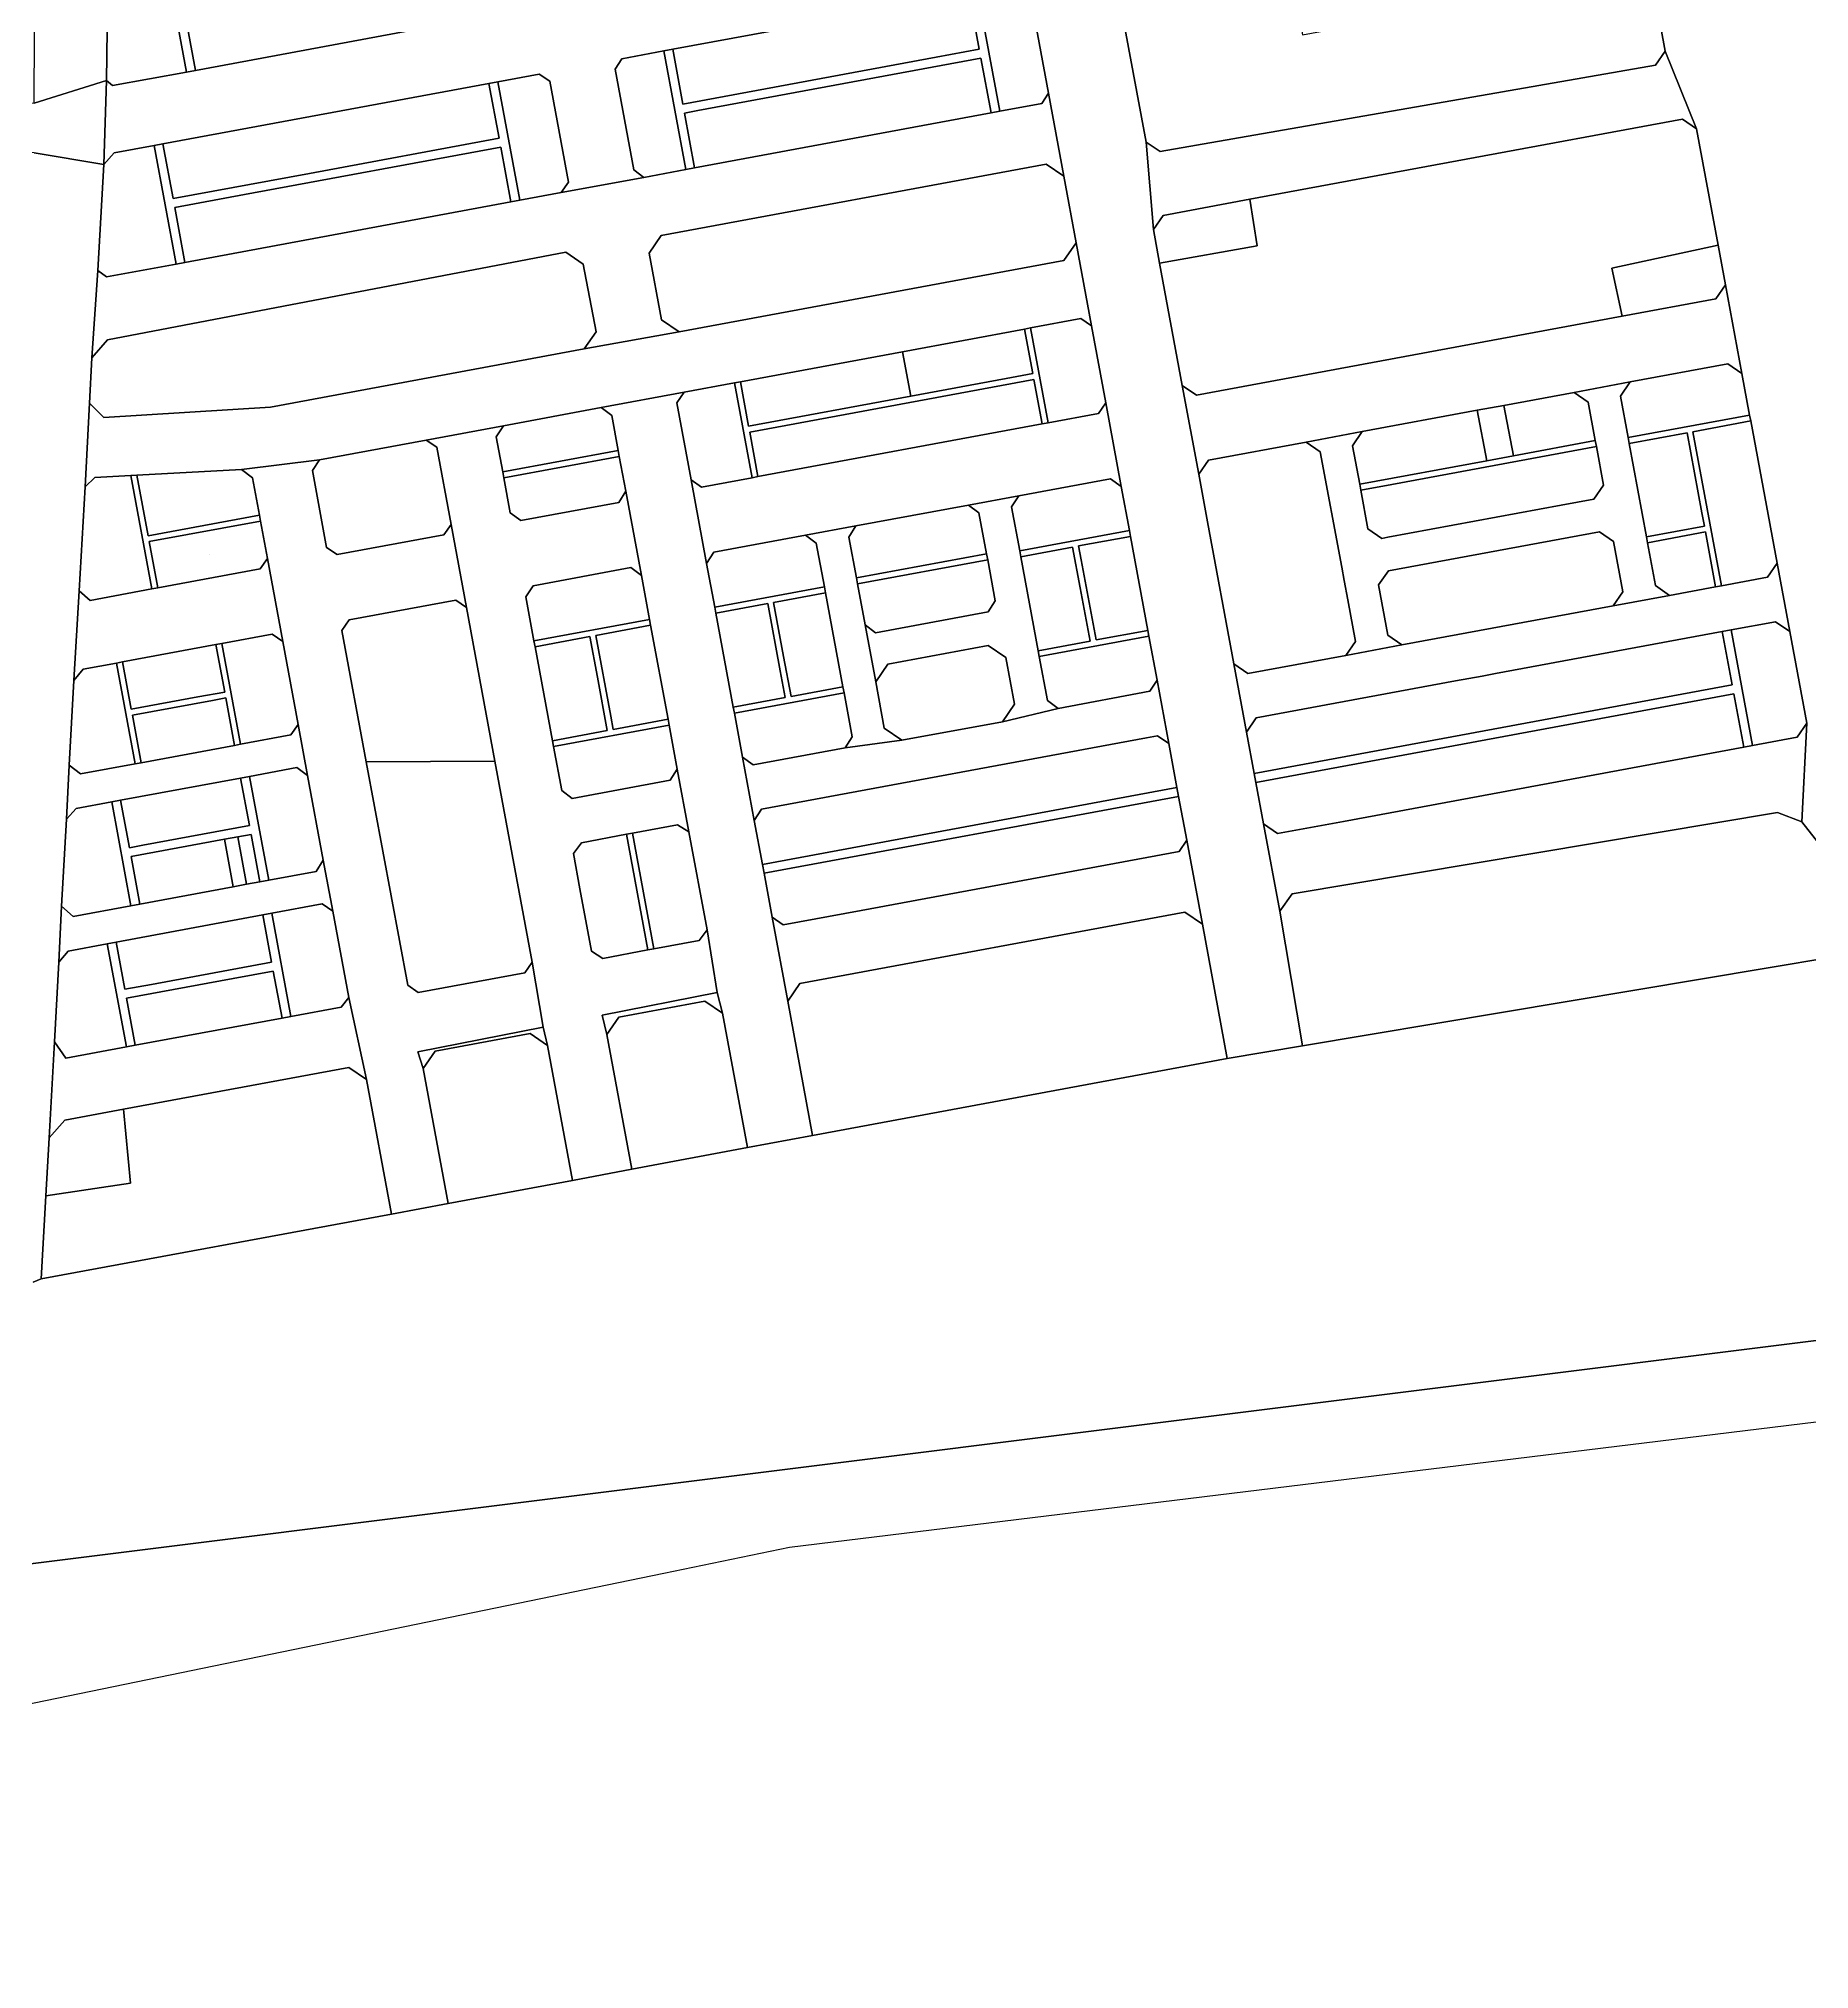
# Model space of a CAD drawing. Extents: x 536464 to 539642, y 1194643 to 1197409.
# Drawn here: x 537380 to 537968, y 1194726 to 1195367 of the extents above; entities that cross this region are included whole.
import ezdxf

# ---------------------------------------------------------------- set-up
doc = ezdxf.new("R2010")
doc.units = 0
for name, color, linetype in [('Level 30', 7, 'Continuous'), ('Level 32', 7, 'Continuous'), ('Level 33', 7, 'Continuous'), ('Level 35', 7, 'Continuous'), ('Level 54', 7, 'Continuous'), ('Level 59', 7, 'Continuous'), ('Level 60', 7, 'Continuous')]:
    doc.layers.add(name, color=color, linetype=linetype)

msp = doc.modelspace()

# ---------------------------------------------------------------- linework, layer by layer
at = {"layer": 'Level 30'}
for points in [[(537406.53, 1195638.26), (537404.56, 1195581.69), (537405.74, 1195557.88), (537404.42, 1195484.54), (537404.42, 1195462.3), (537403.71, 1195422.76), (537403.57, 1195403.13), (537402.86, 1195352.83), (537378.88, 1195345.27), (537379.44, 1195462.31), (537378.94, 1195475.37), (537381.67, 1195636.79), (537411.4, 1195644.03)], [(537528.67, 1195374.03), (537525.72, 1195373.48), (537522.21, 1195392.46), (537521.66, 1195395.4), (537518.15, 1195414.38), (537429.17, 1195397.89), (537424.74, 1195397.07), (537428.27, 1195378.09), (537428.81, 1195375.14), (537432.33, 1195356.17), (537429.38, 1195355.62), (537419.63, 1195408.22), (537518.93, 1195426.62)], [(537429.38, 1195355.62), (537404.9, 1195351.09), (537402.86, 1195352.83), (537403.57, 1195403.13), (537405.87, 1195405.67), (537419.63, 1195408.22)], [(537799.66, 1195367.95), (537819.33, 1195371.57), (537819.3, 1195371.72), (537839.02, 1195374.98), (537838.97, 1195375.27), (537858.7, 1195378.55), (537858.65, 1195378.85), (537878.39, 1195382.12), (537880.13, 1195372.08), (537915.64, 1195377.96), (537915.67, 1195377.97), (537917, 1195378.19), (537919.91, 1195362.53), (537916.7, 1195357.86), (537752.45, 1195329.23), (537747.7, 1195332.35), (537740.33, 1195372.01), (537738.26, 1195383.07), (537741.42, 1195387.69), (537794.56, 1195397.33)], [(537525.72, 1195373.48), (537432.33, 1195356.17), (537428.81, 1195375.14), (537522.21, 1195392.46)], [(537709.2, 1195382.05), (537715.4, 1195348.62), (537713.19, 1195345.17), (537699.23, 1195342.59), (537691.95, 1195381.91), (537705.91, 1195384.49)], [(537699.23, 1195342.59), (537696.29, 1195342.04), (537692.91, 1195360.23), (537599.03, 1195342.83), (537594.6, 1195342.01), (537597.97, 1195323.81), (537595.02, 1195323.26), (537587.73, 1195362.59), (537590.68, 1195363.14), (537594.05, 1195344.96), (537678.11, 1195360.53), (537692.37, 1195363.17), (537689, 1195381.36), (537691.95, 1195381.91)], [(537692.37, 1195363.17), (537678.11, 1195360.53), (537594.05, 1195344.96), (537590.68, 1195363.14), (537689, 1195381.36)], [(537205.98, 1195365.24), (537283.12, 1195357.42), (537300.06, 1195355.72), (537306.4, 1195354.86), (537368.7, 1195346.6), (537378.88, 1195345.27), (537402.86, 1195352.83), (537401.95, 1195324.99), (537378.82, 1195328.83), (537350.98, 1195331.59), (537342.98, 1195332.37), (537335.01, 1195333.18), (537331.05, 1195333.55), (537303.21, 1195336.32), (537293.22, 1195337.31), (537253.45, 1195341.25), (537245.46, 1195342.04), (537221.59, 1195344.41), (537220.6, 1195344.5), (537204.68, 1195346.08), (537189.19, 1195348.81), (537190.88, 1195369.89)], [(537595.02, 1195323.26), (537581.06, 1195320.68), (537577.76, 1195323.13), (537571.57, 1195356.54), (537573.77, 1195360.01), (537587.73, 1195362.59)], [(537696.29, 1195342.04), (537597.97, 1195323.81), (537594.6, 1195342.01), (537599.03, 1195342.83), (537692.91, 1195360.23)], [(537930.35, 1195336.81), (537925.7, 1195340.02), (537782.13, 1195313.41), (537753.36, 1195308.08), (537750.15, 1195303.42), (537747.7, 1195332.35), (537752.45, 1195329.23), (537916.7, 1195357.86), (537919.91, 1195362.53)], [(537539.96, 1195313.07), (537537.01, 1195312.53), (537533.65, 1195330.71), (537448.61, 1195314.96), (537425.51, 1195310.67), (537428.87, 1195292.48), (537425.93, 1195291.94), (537418.63, 1195331.26), (537421.59, 1195331.81), (537424.96, 1195313.62), (537470.18, 1195322), (537533.09, 1195333.66), (537529.73, 1195351.85), (537532.67, 1195352.4)], [(537533.09, 1195333.66), (537470.18, 1195322), (537424.96, 1195313.62), (537421.59, 1195331.81), (537529.73, 1195351.85)], [(537549.94, 1195352.54), (537556.14, 1195319.11), (537553.72, 1195315.62), (537539.96, 1195313.07), (537532.67, 1195352.4), (537546.43, 1195354.94)], [(537720.4, 1195321.08), (537714.58, 1195325.09), (537586.87, 1195301.43), (537582.86, 1195295.6), (537586.96, 1195273.47), (537592.8, 1195269.47), (537561.27, 1195263.85), (537565.29, 1195269.5), (537561.03, 1195291.88), (537555.19, 1195295.86), (537403.18, 1195266.76), (537398.01, 1195260.8), (537399.96, 1195289.77), (537402.82, 1195287.65), (537425.93, 1195291.94), (537428.87, 1195292.48), (537537.01, 1195312.53), (537539.96, 1195313.07), (537553.72, 1195315.62), (537581.06, 1195320.68), (537595.02, 1195323.26), (537597.97, 1195323.81), (537696.29, 1195342.04), (537699.23, 1195342.59), (537713.19, 1195345.17), (537715.4, 1195348.62)], [(537930.35, 1195336.81), (537937.52, 1195298.15), (537902.23, 1195290.59), (537905.65, 1195274.66), (537764.4, 1195248.48), (537759.74, 1195251.68), (537752.22, 1195292.25), (537784.57, 1195297.99), (537782.13, 1195313.41), (537925.7, 1195340.02)], [(537425.93, 1195291.94), (537402.82, 1195287.65), (537399.96, 1195289.77), (537401.95, 1195324.99), (537405.36, 1195328.8), (537418.63, 1195331.26)], [(537537.01, 1195312.53), (537428.87, 1195292.48), (537425.51, 1195310.67), (537448.61, 1195314.96), (537533.65, 1195330.71)], [(537720.4, 1195321.08), (537724.49, 1195298.97), (537720.49, 1195293.14), (537592.8, 1195269.47), (537586.96, 1195273.47), (537582.86, 1195295.6), (537586.87, 1195301.43), (537714.58, 1195325.09)], [(537784.57, 1195297.99), (537752.22, 1195292.25), (537750.15, 1195303.42), (537753.36, 1195308.08), (537782.13, 1195313.41)], [(537729.6, 1195271.44), (537726.1, 1195273.83), (537709.4, 1195270.74), (537707.43, 1195270.38), (537666.92, 1195262.87), (537613.15, 1195252.91), (537611.18, 1195252.54), (537594.46, 1195249.44), (537566.94, 1195244.34), (537534.51, 1195238.33), (537508.94, 1195233.58), (537473.55, 1195227.03), (537447.67, 1195223.86), (537412.96, 1195221.94), (537410.96, 1195221.83), (537398.98, 1195221.17), (537395.78, 1195218.07), (537397.2, 1195245.77), (537401.92, 1195241.05), (537457.24, 1195244.43), (537561.27, 1195263.85), (537592.8, 1195269.47), (537720.49, 1195293.14), (537724.49, 1195298.97)], [(537561.03, 1195291.88), (537565.29, 1195269.5), (537561.27, 1195263.85), (537457.24, 1195244.43), (537401.92, 1195241.05), (537397.2, 1195245.77), (537398.01, 1195260.8), (537403.18, 1195266.76), (537555.19, 1195295.86)], [(537939.95, 1195285.09), (537936.74, 1195280.42), (537905.65, 1195274.66), (537902.23, 1195290.59), (537937.52, 1195298.15)], [(537945.4, 1195255.64), (537940.74, 1195258.83), (537908.3, 1195252.83), (537889.72, 1195249.38), (537866.41, 1195245.06), (537857.56, 1195243.43), (537819.41, 1195236.36), (537800.84, 1195232.92), (537768.4, 1195226.91), (537765.2, 1195222.25), (537759.74, 1195251.68), (537764.4, 1195248.48), (537905.65, 1195274.66), (537936.74, 1195280.42), (537939.95, 1195285.09)], [(537729.6, 1195271.44), (537734.33, 1195245.89), (537731.94, 1195242.38), (537715.23, 1195239.28), (537709.4, 1195270.74), (537726.1, 1195273.83)], [(537715.23, 1195239.28), (537713.26, 1195238.92), (537710.52, 1195253.67), (537647.9, 1195242.06), (537616.24, 1195236.19), (537618.98, 1195221.44), (537617.01, 1195221.08), (537611.18, 1195252.54), (537613.15, 1195252.91), (537615.88, 1195238.16), (537669.65, 1195248.12), (537701.35, 1195253.99), (537710.16, 1195255.64), (537707.43, 1195270.38), (537709.4, 1195270.74)], [(537710.16, 1195255.64), (537701.35, 1195253.99), (537669.65, 1195248.12), (537666.92, 1195262.87), (537707.43, 1195270.38)], [(537669.65, 1195248.12), (537615.88, 1195238.16), (537613.15, 1195252.91), (537666.92, 1195262.87)], [(537945.4, 1195255.64), (537947.95, 1195241.87), (537907.65, 1195234.4), (537905.1, 1195248.17), (537908.3, 1195252.83), (537940.74, 1195258.83)], [(537592.07, 1195245.94), (537596.79, 1195220.38), (537601.93, 1195192.66), (537604.63, 1195178.11), (537605, 1195176.14), (537610.78, 1195144.98), (537611.14, 1195143.02), (537613.84, 1195128.47), (537617.74, 1195107.43), (537620.44, 1195092.88), (537620.98, 1195089.93), (537623.68, 1195075.38), (537628.83, 1195047.51), (537637.08, 1195002.96), (537615.46, 1194998.95), (537607.2, 1195043.52), (537605.48, 1195050.33), (537602.09, 1195071.16), (537596.07, 1195103.61), (537592.22, 1195124.46), (537589.52, 1195139.01), (537589.15, 1195140.98), (537583.37, 1195172.14), (537583.02, 1195174.1), (537580.31, 1195188.65), (537575.14, 1195216.57), (537572.98, 1195228.17), (537572.63, 1195230.14), (537570.47, 1195241.74), (537566.94, 1195244.34), (537594.46, 1195249.44)], [(537617.01, 1195221.08), (537600.29, 1195217.98), (537596.79, 1195220.38), (537592.07, 1195245.94), (537594.46, 1195249.44), (537611.18, 1195252.54)], [(537713.26, 1195238.92), (537618.98, 1195221.44), (537616.24, 1195236.19), (537647.9, 1195242.06), (537710.52, 1195253.67)], [(537905.1, 1195248.17), (537907.65, 1195234.4), (537908, 1195232.43), (537913.74, 1195201.47), (537914.11, 1195199.53), (537916.74, 1195185.29), (537921.4, 1195182.07), (537902.73, 1195178.62), (537905.93, 1195183.28), (537902.84, 1195199.96), (537898.18, 1195203.15), (537828.09, 1195190.18), (537824.88, 1195185.51), (537827.97, 1195168.84), (537832.62, 1195165.62), (537813.95, 1195162.18), (537817.16, 1195166.82), (537814.61, 1195180.59), (537813.41, 1195186.99), (537812.61, 1195191.4), (537805.49, 1195229.71), (537800.84, 1195232.92), (537819.41, 1195236.36), (537816.23, 1195231.69), (537818.6, 1195218.92), (537818.95, 1195216.94), (537821.32, 1195204.16), (537825.98, 1195200.98), (537827.95, 1195201.32), (537885.46, 1195211.98), (537896.27, 1195213.99), (537899.49, 1195218.66), (537897.12, 1195231.43), (537896.75, 1195233.4), (537894.38, 1195246.18), (537889.72, 1195249.38), (537908.3, 1195252.83)], [(537894.38, 1195246.18), (537896.75, 1195233.4), (537869.56, 1195228.37), (537866.41, 1195245.06), (537889.72, 1195249.38)], [(537570.47, 1195241.74), (537572.63, 1195230.14), (537534.28, 1195223.04), (537532.14, 1195234.64), (537534.51, 1195238.33), (537566.94, 1195244.34)], [(537739.48, 1195218.16), (537735.95, 1195220.75), (537705.46, 1195215.09), (537688.82, 1195212.01), (537651.45, 1195205.09), (537634.79, 1195202.01), (537604.3, 1195196.35), (537601.93, 1195192.66), (537596.79, 1195220.38), (537600.29, 1195217.98), (537617.01, 1195221.08), (537618.98, 1195221.44), (537713.26, 1195238.92), (537715.23, 1195239.28), (537731.94, 1195242.38), (537734.33, 1195245.89)], [(537860.72, 1195226.73), (537818.6, 1195218.92), (537816.23, 1195231.69), (537819.41, 1195236.36), (537857.56, 1195243.43)], [(537869.56, 1195228.37), (537860.72, 1195226.73), (537857.56, 1195243.43), (537866.41, 1195245.06)], [(537948.31, 1195239.91), (537929.14, 1195236.35), (537938.62, 1195185.23), (537936.65, 1195184.91), (537933.27, 1195203.1), (537914.11, 1195199.53), (537913.74, 1195201.47), (537932.92, 1195205.03), (537932.1, 1195209.44), (537927.18, 1195235.98), (537908, 1195232.43), (537907.65, 1195234.4), (537947.95, 1195241.87)], [(537532.14, 1195234.64), (537534.28, 1195223.04), (537534.65, 1195221.07), (537536.8, 1195209.47), (537540.34, 1195206.87), (537572.77, 1195212.88), (537575.14, 1195216.57), (537580.31, 1195188.65), (537576.79, 1195191.26), (537544.35, 1195185.25), (537541.97, 1195181.55), (537544.67, 1195167), (537545.03, 1195165.03), (537550.81, 1195133.86), (537551.18, 1195131.91), (537553.88, 1195117.36), (537557.39, 1195114.75), (537589.85, 1195120.76), (537592.22, 1195124.46), (537596.07, 1195103.61), (537592.33, 1195105.97), (537577.34, 1195103.19), (537575.37, 1195102.83), (537560.38, 1195100.05), (537557.73, 1195096.5), (537559.91, 1195084.71), (537563.74, 1195064.07), (537567.48, 1195061.71), (537582.47, 1195064.49), (537584.44, 1195064.85), (537599.43, 1195067.63), (537602.09, 1195071.16), (537605.48, 1195050.33), (537567.28, 1195042.88), (537568.86, 1195036.42), (537577.12, 1194991.85), (537557.47, 1194988.06), (537549.2, 1195032.77), (537547.7, 1195038.88), (537544.08, 1195060.42), (537531.73, 1195127.04), (537522.27, 1195178.1), (537517.17, 1195205.62), (537512.44, 1195231.19), (537508.94, 1195233.58), (537534.51, 1195238.33)], [(537932.1, 1195209.44), (537932.92, 1195205.03), (537913.74, 1195201.47), (537908, 1195232.43), (537927.18, 1195235.98)], [(537957.05, 1195192.72), (537953.86, 1195188.06), (537938.62, 1195185.23), (537929.14, 1195236.35), (537948.31, 1195239.91)], [(537512.44, 1195231.19), (537517.17, 1195205.62), (537514.78, 1195202.13), (537479.37, 1195195.57), (537475.87, 1195197.97), (537471.15, 1195223.53), (537473.55, 1195227.03), (537508.94, 1195233.58)], [(537572.98, 1195228.17), (537534.65, 1195221.07), (537534.28, 1195223.04), (537572.63, 1195230.14)], [(537805.49, 1195229.71), (537812.61, 1195191.4), (537813.41, 1195186.99), (537814.61, 1195180.59), (537817.16, 1195166.82), (537813.95, 1195162.18), (537781.51, 1195156.16), (537776.85, 1195159.35), (537768.1, 1195206.5), (537765.2, 1195222.25), (537768.4, 1195226.91), (537800.84, 1195232.92)], [(537897.12, 1195231.43), (537829.28, 1195218.87), (537818.95, 1195216.94), (537818.6, 1195218.92), (537860.72, 1195226.73), (537869.56, 1195228.37), (537896.75, 1195233.4)], [(537899.49, 1195218.66), (537896.27, 1195213.99), (537885.46, 1195211.98), (537827.95, 1195201.32), (537825.98, 1195200.98), (537821.32, 1195204.16), (537818.95, 1195216.94), (537829.28, 1195218.87), (537897.12, 1195231.43)], [(537451.26, 1195221.08), (537453.56, 1195208.69), (537416.69, 1195201.85), (537412.96, 1195221.94), (537447.67, 1195223.86)], [(537471.15, 1195223.53), (537475.87, 1195197.97), (537479.37, 1195195.57), (537514.78, 1195202.13), (537517.17, 1195205.62), (537522.27, 1195178.1), (537518.78, 1195180.5), (537483.38, 1195173.95), (537480.98, 1195170.45), (537489.05, 1195126.9), (537502.79, 1195052.77), (537506.29, 1195050.37), (537541.68, 1195056.93), (537544.08, 1195060.42), (537547.7, 1195038.88), (537506.17, 1195030.66), (537507.9, 1195025.13), (537516.19, 1194980.4), (537497.35, 1194976.91), (537489.1, 1195021.49), (537483.21, 1195048.73), (537477.91, 1195077.34), (537474.77, 1195094.24), (537469.55, 1195122.37), (537466.43, 1195139.27), (537461.32, 1195166.8), (537456.22, 1195194.33), (537453.92, 1195206.72), (537453.56, 1195208.69), (537451.26, 1195221.08), (537447.67, 1195223.86), (537473.55, 1195227.03)], [(537575.14, 1195216.57), (537572.77, 1195212.88), (537540.34, 1195206.87), (537536.8, 1195209.47), (537534.65, 1195221.07), (537572.98, 1195228.17)], [(537417.94, 1195184.19), (537397.39, 1195180.38), (537393.82, 1195183.58), (537395.78, 1195218.07), (537398.98, 1195221.17), (537410.96, 1195221.83)], [(537416.69, 1195201.85), (537453.56, 1195208.69), (537453.92, 1195206.72), (537417.06, 1195199.89), (537419.9, 1195184.55), (537417.94, 1195184.19), (537410.96, 1195221.83), (537412.96, 1195221.94)], [(537739.48, 1195218.16), (537742.18, 1195203.61), (537705.8, 1195196.86), (537703.1, 1195211.41), (537705.46, 1195215.09), (537735.95, 1195220.75)], [(537692.29, 1195209.41), (537694.81, 1195195.84), (537651.64, 1195187.84), (537649.13, 1195201.41), (537651.45, 1195205.09), (537688.82, 1195212.01)], [(537703.1, 1195211.41), (537705.8, 1195196.86), (537706.16, 1195194.89), (537711.94, 1195163.73), (537712.31, 1195161.77), (537715.01, 1195147.22), (537718.53, 1195144.61), (537700.04, 1195140.17), (537704.04, 1195146.01), (537701.19, 1195161.43), (537695.35, 1195165.43), (537662.03, 1195159.25), (537658.03, 1195153.42), (537654.53, 1195172.31), (537658.01, 1195169.7), (537695.37, 1195176.62), (537697.69, 1195180.3), (537695.18, 1195193.88), (537694.81, 1195195.84), (537692.29, 1195209.41), (537688.82, 1195212.01), (537705.46, 1195215.09)], [(537456.22, 1195194.33), (537453.81, 1195190.83), (537419.9, 1195184.55), (537417.06, 1195199.89), (537453.92, 1195206.72)], [(537649.13, 1195201.41), (537651.64, 1195187.84), (537652.01, 1195185.88), (537654.53, 1195172.31), (537658.03, 1195153.42), (537660.89, 1195138), (537666.72, 1195134), (537647.85, 1195131.52), (537650.21, 1195135.21), (537647.52, 1195149.76), (537647.15, 1195151.73), (537641.38, 1195182.89), (537641.01, 1195184.85), (537638.32, 1195199.4), (537634.79, 1195202.01), (537651.45, 1195205.09)], [(537742.54, 1195201.64), (537725.34, 1195198.45), (537726.19, 1195193.83), (537731.12, 1195167.28), (537748.32, 1195170.47), (537748.68, 1195168.5), (537712.31, 1195161.77), (537711.94, 1195163.73), (537729.15, 1195166.92), (537725.87, 1195184.62), (537723.37, 1195198.09), (537706.16, 1195194.89), (537705.8, 1195196.86), (537742.18, 1195203.61)], [(537902.84, 1195199.96), (537905.93, 1195183.28), (537902.73, 1195178.62), (537832.62, 1195165.62), (537827.97, 1195168.84), (537824.88, 1195185.51), (537828.09, 1195190.18), (537898.18, 1195203.15)], [(537936.65, 1195184.91), (537921.4, 1195182.07), (537916.74, 1195185.29), (537914.11, 1195199.53), (537933.27, 1195203.1)], [(537638.32, 1195199.4), (537641.01, 1195184.85), (537604.63, 1195178.11), (537601.93, 1195192.66), (537604.3, 1195196.35), (537634.79, 1195202.01)], [(537725.87, 1195184.62), (537729.15, 1195166.92), (537711.94, 1195163.73), (537706.16, 1195194.89), (537723.37, 1195198.09)], [(537748.32, 1195170.47), (537731.12, 1195167.28), (537726.19, 1195193.83), (537725.34, 1195198.45), (537742.54, 1195201.64)], [(537461.32, 1195166.8), (537457.82, 1195169.21), (537441.11, 1195166.11), (537439.14, 1195165.75), (537408.18, 1195160.01), (537406.21, 1195159.64), (537395.09, 1195157.57), (537392.04, 1195153.88), (537393.82, 1195183.58), (537397.39, 1195180.38), (537417.94, 1195184.19), (537419.9, 1195184.55), (537453.81, 1195190.83), (537456.22, 1195194.33)], [(537580.31, 1195188.65), (537583.02, 1195174.1), (537544.67, 1195167), (537541.97, 1195181.55), (537544.35, 1195185.25), (537576.79, 1195191.26)], [(537695.18, 1195193.88), (537652.01, 1195185.88), (537651.64, 1195187.84), (537694.81, 1195195.84)], [(537697.69, 1195180.3), (537695.37, 1195176.62), (537658.01, 1195169.7), (537654.53, 1195172.31), (537652.01, 1195185.88), (537695.18, 1195193.88)], [(537961.25, 1195170.14), (537956.58, 1195173.35), (537941.83, 1195170.62), (537938.89, 1195170.07), (537863.69, 1195156.14), (537859.26, 1195155.3), (537850.41, 1195153.68), (537784.23, 1195141.41), (537781.04, 1195136.74), (537776.85, 1195159.35), (537781.51, 1195156.16), (537813.95, 1195162.18), (537832.62, 1195165.62), (537902.73, 1195178.62), (537921.4, 1195182.07), (537936.65, 1195184.91), (537938.62, 1195185.23), (537953.86, 1195188.06), (537957.05, 1195192.72)], [(537641.38, 1195182.89), (537624.17, 1195179.7), (537627.48, 1195161.81), (537629.94, 1195148.53), (537647.15, 1195151.73), (537647.52, 1195149.76), (537611.14, 1195143.02), (537610.78, 1195144.98), (537627.98, 1195148.17), (537626.35, 1195157.02), (537622.2, 1195179.33), (537605, 1195176.14), (537604.63, 1195178.11), (537641.01, 1195184.85)], [(537522.27, 1195178.1), (537531.73, 1195127.04), (537489.05, 1195126.9), (537480.98, 1195170.45), (537483.38, 1195173.95), (537518.78, 1195180.5)], [(537626.35, 1195157.02), (537627.98, 1195148.17), (537610.78, 1195144.98), (537605, 1195176.14), (537622.2, 1195179.33)], [(537647.15, 1195151.73), (537629.94, 1195148.53), (537627.48, 1195161.81), (537624.17, 1195179.7), (537641.38, 1195182.89)], [(537583.37, 1195172.14), (537565.19, 1195168.77), (537570.14, 1195142.03), (537570.97, 1195137.6), (537589.15, 1195140.98), (537589.52, 1195139.01), (537551.18, 1195131.91), (537550.81, 1195133.86), (537569, 1195137.23), (537565.72, 1195154.93), (537563.22, 1195168.4), (537545.03, 1195165.03), (537544.67, 1195167), (537583.02, 1195174.1)], [(537589.15, 1195140.98), (537570.97, 1195137.6), (537570.14, 1195142.03), (537565.19, 1195168.77), (537583.37, 1195172.14)], [(537961.25, 1195170.14), (537966.88, 1195139.67), (537963.69, 1195135.01), (537948.94, 1195132.27), (537941.83, 1195170.62), (537956.58, 1195173.35)], [(537447.31, 1195132.68), (537445.34, 1195132.32), (537442.42, 1195148.05), (537438, 1195147.24), (537411.45, 1195142.31), (537414.38, 1195126.58), (537412.41, 1195126.22), (537406.21, 1195159.64), (537408.18, 1195160.01), (537411.09, 1195144.28), (537433.21, 1195148.37), (537442.06, 1195150.02), (537439.14, 1195165.75), (537441.11, 1195166.11)], [(537442.06, 1195150.02), (537433.21, 1195148.37), (537411.09, 1195144.28), (537408.18, 1195160.01), (537439.14, 1195165.75)], [(537461.32, 1195166.8), (537466.43, 1195139.27), (537464.02, 1195135.78), (537447.31, 1195132.68), (537441.11, 1195166.11), (537457.82, 1195169.21)], [(537565.72, 1195154.93), (537569, 1195137.23), (537550.81, 1195133.86), (537545.03, 1195165.03), (537563.22, 1195168.4)], [(537701.19, 1195161.43), (537704.04, 1195146.01), (537700.04, 1195140.17), (537666.72, 1195134), (537660.89, 1195138), (537658.03, 1195153.42), (537662.03, 1195159.25), (537695.35, 1195165.43)], [(537751.38, 1195153.95), (537749.01, 1195150.27), (537718.53, 1195144.61), (537715.01, 1195147.22), (537712.31, 1195161.77), (537748.68, 1195168.5)], [(537942.17, 1195152.37), (537783.58, 1195122.99), (537781.04, 1195136.74), (537784.23, 1195141.41), (537850.41, 1195153.68), (537859.26, 1195155.3), (537863.69, 1195156.14), (537938.89, 1195170.07)], [(537948.94, 1195132.27), (537945.99, 1195131.73), (537942.72, 1195149.42), (537784.13, 1195120.03), (537783.58, 1195122.99), (537942.17, 1195152.37), (537938.89, 1195170.07), (537941.83, 1195170.62)], [(537412.41, 1195126.22), (537394.21, 1195122.84), (537390.45, 1195125.76), (537392.04, 1195153.88), (537395.09, 1195157.57), (537406.21, 1195159.64)], [(537755.28, 1195132.92), (537751.55, 1195135.49), (537747.81, 1195134.79), (537620.2, 1195111.13), (537617.74, 1195107.43), (537613.84, 1195128.47), (537617.37, 1195125.86), (537647.85, 1195131.52), (537666.72, 1195134), (537700.04, 1195140.17), (537718.53, 1195144.61), (537749.01, 1195150.27), (537751.38, 1195153.95)], [(537445.34, 1195132.32), (537414.38, 1195126.58), (537411.45, 1195142.31), (537438, 1195147.24), (537442.42, 1195148.05)], [(537650.21, 1195135.21), (537647.85, 1195131.52), (537617.37, 1195125.86), (537613.84, 1195128.47), (537611.14, 1195143.02), (537647.52, 1195149.76)], [(537945.99, 1195131.73), (537813.27, 1195107.12), (537791.35, 1195103.07), (537786.69, 1195106.27), (537784.13, 1195120.03), (537942.72, 1195149.42)], [(537469.55, 1195122.37), (537466.02, 1195124.96), (537450.29, 1195122.05), (537447.35, 1195121.5), (537407.53, 1195114.12), (537404.58, 1195113.58), (537392.78, 1195111.39), (537389.55, 1195107.88), (537390.45, 1195125.76), (537394.21, 1195122.84), (537412.41, 1195126.22), (537414.38, 1195126.58), (537445.34, 1195132.32), (537447.31, 1195132.68), (537464.02, 1195135.78), (537466.43, 1195139.27)], [(537965.3, 1195107), (537957.18, 1195110.05), (537796.24, 1195083.14), (537792.13, 1195077.39), (537786.69, 1195106.27), (537791.35, 1195103.07), (537813.27, 1195107.12), (537945.99, 1195131.73), (537948.94, 1195132.27), (537963.69, 1195135.01), (537966.88, 1195139.67)], [(537592.22, 1195124.46), (537589.85, 1195120.76), (537557.39, 1195114.75), (537553.88, 1195117.36), (537551.18, 1195131.91), (537589.52, 1195139.01)], [(537755.28, 1195132.92), (537757.97, 1195118.37), (537620.44, 1195092.88), (537617.74, 1195107.43), (537620.2, 1195111.13), (537747.81, 1195134.79), (537751.55, 1195135.49)], [(537544.08, 1195060.42), (537541.68, 1195056.93), (537506.29, 1195050.37), (537502.79, 1195052.77), (537489.05, 1195126.9), (537531.73, 1195127.04)], [(537456.67, 1195087.65), (537453.72, 1195087.09), (537450.81, 1195102.82), (537446.38, 1195102), (537441.95, 1195101.18), (537410.99, 1195095.45), (537413.91, 1195079.72), (537410.96, 1195079.17), (537404.58, 1195113.58), (537407.53, 1195114.12), (537410.45, 1195098.39), (537414.86, 1195099.21), (537450.26, 1195105.77), (537447.35, 1195121.5), (537450.29, 1195122.05)], [(537450.26, 1195105.77), (537414.86, 1195099.21), (537410.45, 1195098.39), (537407.53, 1195114.12), (537447.35, 1195121.5)], [(537469.55, 1195122.37), (537474.77, 1195094.24), (537472.39, 1195090.55), (537456.67, 1195087.65), (537450.29, 1195122.05), (537466.02, 1195124.96)], [(537410.96, 1195079.17), (537391.79, 1195075.62), (537387.92, 1195079.02), (537389.55, 1195107.88), (537392.78, 1195111.39), (537404.58, 1195113.58)], [(537758.51, 1195115.41), (537620.98, 1195089.93), (537620.44, 1195092.88), (537757.97, 1195118.37)], [(537761.22, 1195100.86), (537758.65, 1195097.14), (537653.16, 1195077.58), (537627.31, 1195072.8), (537623.68, 1195075.38), (537620.98, 1195089.93), (537758.51, 1195115.41)], [(537965.3, 1195107), (537979.45, 1195088.99), (537981.15, 1195086.82), (537997.62, 1195065.83), (537799.6, 1195032.72), (537792.13, 1195077.39), (537796.24, 1195083.14), (537957.18, 1195110.05)], [(537444.87, 1195085.46), (537413.91, 1195079.72), (537410.99, 1195095.45), (537441.95, 1195101.18)], [(537449.3, 1195086.28), (537444.87, 1195085.46), (537441.95, 1195101.18), (537446.38, 1195102)], [(537453.72, 1195087.09), (537449.3, 1195086.28), (537446.38, 1195102), (537450.81, 1195102.82)], [(537582.47, 1195064.49), (537567.48, 1195061.71), (537563.74, 1195064.07), (537559.91, 1195084.71), (537557.73, 1195096.5), (537560.38, 1195100.05), (537575.37, 1195102.83)], [(537584.44, 1195064.85), (537582.47, 1195064.49), (537575.37, 1195102.83), (537577.34, 1195103.19)], [(537596.07, 1195103.61), (537602.09, 1195071.16), (537599.43, 1195067.63), (537584.44, 1195064.85), (537577.34, 1195103.19), (537592.33, 1195105.97)], [(537766.4, 1195073), (537760.58, 1195077.01), (537632.84, 1195053.34), (537628.83, 1195047.51), (537623.68, 1195075.38), (537627.31, 1195072.8), (537653.16, 1195077.58), (537758.65, 1195097.14), (537761.22, 1195100.86)], [(537477.91, 1195077.34), (537474.41, 1195079.74), (537457.69, 1195076.65), (537454.74, 1195076.1), (537406.08, 1195067.08), (537403.13, 1195066.53), (537390.15, 1195064.13), (537387.06, 1195060.45), (537387.92, 1195079.02), (537391.79, 1195075.62), (537410.96, 1195079.17), (537413.91, 1195079.72), (537444.87, 1195085.46), (537449.3, 1195086.28), (537453.72, 1195087.09), (537456.67, 1195087.65), (537472.39, 1195090.55), (537474.77, 1195094.24)], [(537464.03, 1195042.44), (537461.08, 1195041.89), (537458.18, 1195057.51), (537444.91, 1195055.06), (537409.52, 1195048.5), (537412.42, 1195032.87), (537409.47, 1195032.32), (537403.13, 1195066.53), (537406.08, 1195067.08), (537408.98, 1195051.45), (537417.82, 1195053.08), (537457.63, 1195060.47), (537454.74, 1195076.1), (537457.69, 1195076.65)], [(537457.63, 1195060.47), (537417.82, 1195053.08), (537408.98, 1195051.45), (537406.08, 1195067.08), (537454.74, 1195076.1)], [(537477.91, 1195077.34), (537483.21, 1195048.73), (537480.75, 1195045.53), (537464.03, 1195042.44), (537457.69, 1195076.65), (537474.41, 1195079.74)], [(537766.4, 1195073), (537774.65, 1195028.46), (537637.08, 1195002.96), (537628.83, 1195047.51), (537632.84, 1195053.34), (537760.58, 1195077.01)], [(537409.47, 1195032.32), (537389.32, 1195028.59), (537385.57, 1195033.99), (537387.06, 1195060.45), (537390.15, 1195064.13), (537403.13, 1195066.53)], [(537461.08, 1195041.89), (537412.42, 1195032.87), (537409.52, 1195048.5), (537444.91, 1195055.06), (537458.18, 1195057.51)], [(537607.2, 1195043.52), (537601.38, 1195047.53), (537572.87, 1195042.24), (537568.86, 1195036.42), (537567.28, 1195042.88), (537605.48, 1195050.33)], [(537489.1, 1195021.49), (537483.26, 1195025.49), (537408.52, 1195011.65), (537389.04, 1195008.05), (537383.84, 1195002.15), (537385.57, 1195033.99), (537389.32, 1195028.59), (537409.47, 1195032.32), (537412.42, 1195032.87), (537461.08, 1195041.89), (537464.03, 1195042.44), (537480.75, 1195045.53), (537483.21, 1195048.73)], [(537607.2, 1195043.52), (537615.46, 1194998.95), (537577.12, 1194991.85), (537568.86, 1195036.42), (537572.87, 1195042.24), (537601.38, 1195047.53)], [(537549.2, 1195032.77), (537543.37, 1195036.77), (537511.91, 1195030.95), (537507.9, 1195025.13), (537506.17, 1195030.66), (537547.7, 1195038.88)], [(537549.2, 1195032.77), (537557.47, 1194988.06), (537516.19, 1194980.4), (537507.9, 1195025.13), (537511.91, 1195030.95), (537543.37, 1195036.77)], [(537489.1, 1195021.49), (537497.35, 1194976.91), (537381.13, 1194955.38), (537382.73, 1194982.96), (537410.78, 1194987.16), (537408.52, 1195011.65), (537483.26, 1195025.49)], [(537410.78, 1194987.16), (537382.73, 1194982.96), (537383.84, 1195002.15), (537389.04, 1195008.05), (537408.52, 1195011.65)]]:
    msp.add_lwpolyline(points, close=True, dxfattribs=at)
for points in [[(537689, 1195381.36), (537590.68, 1195363.14), (537587.73, 1195362.59), (537573.77, 1195360.01), (537571.57, 1195356.54), (537577.76, 1195323.13), (537581.06, 1195320.68), (537553.72, 1195315.62), (537556.14, 1195319.11), (537549.94, 1195352.54), (537546.43, 1195354.94), (537532.67, 1195352.4), (537529.73, 1195351.85), (537421.59, 1195331.81), (537418.63, 1195331.26), (537405.36, 1195328.8), (537401.95, 1195324.99), (537402.86, 1195352.83), (537404.9, 1195351.09), (537429.38, 1195355.62), (537432.33, 1195356.17), (537525.72, 1195373.48)], [(537740.33, 1195372.01), (537747.7, 1195332.35), (537750.15, 1195303.42), (537752.22, 1195292.25), (537759.74, 1195251.68), (537765.2, 1195222.25), (537768.1, 1195206.5), (537776.85, 1195159.35), (537781.04, 1195136.74), (537783.58, 1195122.99), (537784.13, 1195120.03), (537786.69, 1195106.27), (537792.13, 1195077.39), (537799.6, 1195032.72), (537774.65, 1195028.46), (537766.4, 1195073), (537761.22, 1195100.86), (537758.51, 1195115.41), (537757.97, 1195118.37), (537755.28, 1195132.92), (537751.38, 1195153.95), (537748.68, 1195168.5), (537748.32, 1195170.47), (537742.54, 1195201.64), (537742.18, 1195203.61), (537739.48, 1195218.16), (537734.33, 1195245.89), (537729.6, 1195271.44), (537724.49, 1195298.97), (537720.4, 1195321.08), (537715.4, 1195348.62), (537709.2, 1195382.05)], [(537978.04, 1195374.59), (537993.75, 1195287.89), (537999.08, 1195258.45), (538007.15, 1195214.21), (538012.14, 1195186.67), (538020.18, 1195142.41), (538036.07, 1195118.83), (538028.62, 1195097.36), (537979.45, 1195088.99), (537965.3, 1195107), (537966.88, 1195139.67), (537961.25, 1195170.14), (537957.05, 1195192.72), (537948.31, 1195239.91), (537947.95, 1195241.87), (537945.4, 1195255.64), (537939.95, 1195285.09), (537937.52, 1195298.15), (537930.35, 1195336.81), (537919.91, 1195362.53), (537917, 1195378.19)], [(537378.82, 1195328.83), (537401.95, 1195324.99), (537399.96, 1195289.77), (537398.01, 1195260.8), (537397.2, 1195245.77), (537395.78, 1195218.07), (537393.82, 1195183.58), (537392.04, 1195153.88), (537390.45, 1195125.76), (537389.55, 1195107.88), (537387.92, 1195079.02), (537387.06, 1195060.45), (537385.57, 1195033.99), (537383.84, 1195002.15), (537382.73, 1194982.96), (537381.13, 1194955.38), (537378.57, 1194954.31)], [(537378.57, 1194954.31), (537381.13, 1194955.38), (537497.35, 1194976.91), (537516.19, 1194980.4), (537557.47, 1194988.06), (537577.12, 1194991.85), (537615.46, 1194998.95), (537637.08, 1195002.96), (537774.65, 1195028.46), (537799.6, 1195032.72), (537997.62, 1195065.83), (537999.81, 1195052.64), (538000.49, 1195044.91), (538000.95, 1195039.77), (538001.09, 1195036.81), (538001.43, 1195033.86), (538001.96, 1195030.95), (538002.7, 1195028.07), (538003.3, 1195026.93), (538004.45, 1195026.08), (538005.85, 1195025.81), (538007.09, 1195026.15), (538021.28, 1194941.38), (537350.13, 1194857.46)], [(538859.09, 1194996.14), (538471.78, 1194959.31), (538121.27, 1194926.37), (537629.4, 1194866.29), (537587.76, 1194857.73), (537214.98, 1194781.03), (536994.22, 1194744.21), (536935.53, 1194726.44), (536928.78, 1194739.17), (536906.86, 1194780.48), (536952.46, 1194779.78), (537105.44, 1194809.82), (537125.84, 1194822.45), (537350.13, 1194857.46), (538021.28, 1194941.38), (538037.24, 1194943.38), (538387.35, 1194987.15), (538438.82, 1194993.59), (538460.36, 1194994.71), (538520.35, 1195002.25), (538522.11, 1195002.44), (538655.35, 1195016.86)]]:
    msp.add_lwpolyline(points, dxfattribs=at)

# ---------------------------------------------------------------- texts
at = {"layer": 'Level 32'}
for s, p in [('ODT(6593.96)', (537831.07, 1195358.24)), ('TSC(503.74)', (537767.15, 1195302.72)), ('DCK(4495.21)', (537653.6, 1195297.26)), ('DKV(9979.23)', (537841.35, 1195293.55)), ('ODT(468.47)', (537951.66, 1194919.12))]:
    msp.add_text(s, height=0.00763, dxfattribs=at).set_placement(p)
at = {"layer": 'Level 33'}
for s, p in [('ODT', (537641.5, 1195363.15)), ('ODT', (537703.91, 1195363.8)), ('DGT', (537527.63, 1195362.65)), ('TMD', (537831.11, 1195358.26)), ('DGT', (537643.42, 1195352.58)), ('ODT', (537582.99, 1195341.37)), ('ODT', (537645.38, 1195342.01)), ('ODT', (537477.31, 1195332.73)), ('ODT', (537544.65, 1195334.29)), ('DGT', (537830.41, 1195332.66)), ('DGT', (537479.28, 1195322.16)), ('ODT', (537481.2, 1195311.59)), ('ODT', (537411.57, 1195303.56)), ('DGT', (537561.26, 1195304.84)), ('TMD', (537767.19, 1195302.74)), ('DKV', (537653.64, 1195297.28)), ('TMD', (537841.39, 1195293.57)), ('TMD', (537922.01, 1195286.13)), ('SKC', (537488.5, 1195266.64)), ('DGT', (537587.8, 1195258.44)), ('SKC', (537688.52, 1195259.24)), ('ODT', (537722.11, 1195256.84)), ('ODT', (537641.37, 1195250.51)), ('DGT', (537852.58, 1195253.66)), ('DGT', (537663.14, 1195245.9)), ('ODT', (537926.19, 1195246.99)), ('ODT', (537664.71, 1195237.55)), ('SKC', (537863.53, 1195235.89)), ('ODT', (537881.62, 1195239.24)), ('ODT', (537552.11, 1195233.97)), ('ODT', (537604.23, 1195234.98)), ('ODT', (537838.07, 1195231.18)), ('DGT', (537553.61, 1195225.6)), ('DGT', (537857.81, 1195225.17)), ('ODT', (537555.11, 1195217.23)), ('DGT', (537667.59, 1195219.27)), ('ODT', (537920.43, 1195218.72)), ('ODT', (537429.59, 1195214.04)), ('DGT', (537494.13, 1195214.58)), ('ODT', (537858.41, 1195215.62)), ('DGT', (537933.26, 1195210.34)), ('ODT', (537943.43, 1195212.56)), ('ODT', (537722.37, 1195209.08)), ('DGT', (537886.93, 1195206.66)), ('DGT', (537428.69, 1195203.06)), ('ODT', (537671.69, 1195200.2)), ('ODT', (537404.49, 1195195.66)), ('ODT', (537436.88, 1195195.63)), ('ODT', (537621.21, 1195190.34)), ('DGT', (537673.38, 1195190.86)), ('ODT', (537791.14, 1195194.54)), ('ODT', (537925.73, 1195192.2)), ('ODT', (537736.8, 1195184.46)), ('DKV', (537865.37, 1195184.39)), ('ODT', (537562.22, 1195179.41)), ('DGT', (537623.24, 1195180.88)), ('ODT', (537675.06, 1195181.5)), ('ODT', (537717.63, 1195180.9)), ('DGT', (537426.59, 1195174.61)), ('DGT', (537702.7, 1195171.71)), ('DGT', (537564.26, 1195169.95)), ('ODT', (537635.63, 1195165.71)), ('DGT', (537647.66, 1195168.97)), ('DGT', (537730.02, 1195165.72)), ('DGT', (537868.89, 1195164.73)), ('ODT', (537616.46, 1195162.15)), ('ODT', (537425.09, 1195155.01)), ('DCH', (537505.63, 1195152.49)), ('ODT', (537577.14, 1195154.86)), ('ODT', (537732.04, 1195156.27)), ('ODT', (537954.69, 1195153.18)), ('DGT', (537426.72, 1195146.16)), ('ODT', (537454.01, 1195151.22)), ('ODT', (537556.99, 1195151.13)), ('ODT', (537681.02, 1195149.71)), ('ODT', (537861.2, 1195146.53)), ('DGT', (537912.36, 1195145.32)), ('ODT', (537400.22, 1195136.1)), ('ODT', (537428.37, 1195137.31)), ('ODT', (537630.88, 1195137.53)), ('ODT', (537571.91, 1195126.59)), ('DGT', (537684.48, 1195130.17)), ('DGT', (537428.34, 1195123.58)), ('ODT', (537866.99, 1195126.24)), ('ODT', (537685.98, 1195114.18)), ('ODT', (537428.86, 1195109.94)), ('DGT', (537885.1, 1195109.1)), ('ODT', (537462.79, 1195106.58)), ('DGT', (537689.46, 1195104.14)), ('DGT', (537430.6, 1195100.6)), ('TSC', (537450.02, 1195094.55)), ('ODT', (537398.19, 1195089.3)), ('ODT', (537427.9, 1195090.45)), ('TSC', (537445.61, 1195093.64)), ('DGT', (537488.84, 1195091.3)), ('DCH', (537517.27, 1195089.71)), ('DGT', (537579.02, 1195090.29)), ('ODT', (537692.87, 1195094.1)), ('ODT', (537569.8, 1195081.96)), ('ODT', (537589.95, 1195085.72)), ('DGT', (537431.27, 1195077.34)), ('DGT', (537690.03, 1195074.18)), ('SKC', (537893.17, 1195073.86)), ('ODT', (537431.82, 1195063.77)), ('ODT', (537470.66, 1195061.37)), ('DGT', (537433.56, 1195054.48)), ('ODT', (537396, 1195044.07)), ('ODT', (537435.27, 1195045.19)), ('DGT', (537558.06, 1195045.12)), ('DCH', (537574.38, 1195043.39)), ('TMD', (537701.34, 1195040.45)), ('DCH', (537515.27, 1195032.02)), ('DGT', (537434.02, 1195026.62)), ('DGT', (537617.13, 1195029.99)), ('DCH', (537591.67, 1195020.15)), ('DCH', (537532.2, 1195009.06)), ('DTS', (537398.51, 1194997.25)), ('TMD', (537452.62, 1194994.22)), ('SON', (537731.28, 1194960.46)), ('SON', (537951.7, 1194919.14))]:
    msp.add_text(s, height=0.00763, dxfattribs=at).set_placement(p)
at = {"layer": 'Level 35'}
for s, p in [('737', (537641.53, 1195363.15)), ('740', (537703.94, 1195363.8)), ('754', (537527.66, 1195362.65)), ('745', (537831.14, 1195358.26)), ('750', (537643.45, 1195352.58)), ('751', (537583.02, 1195341.37)), ('749', (537645.41, 1195342.01)), ('756', (537477.34, 1195332.73)), ('757', (537544.68, 1195334.29)), ('759', (537830.44, 1195332.66)), ('767', (537479.31, 1195322.16)), ('769', (537481.23, 1195311.59)), ('775', (537411.6, 1195303.56)), ('787', (537561.29, 1195304.84)), ('768', (537767.22, 1195302.74)), ('782', (537653.67, 1195297.28)), ('792', (537841.42, 1195293.57)), ('781', (537922.04, 1195286.13)), ('799', (537488.52, 1195266.64)), ('820', (537587.83, 1195258.44)), ('793', (537688.55, 1195259.24)), ('804', (537722.14, 1195256.84)), ('805', (537641.4, 1195250.51)), ('811', (537852.61, 1195253.66)), ('816', (537663.17, 1195245.9)), ('806', (537926.22, 1195246.99)), ('814', (537664.74, 1195237.55)), ('810', (537863.56, 1195235.89)), ('809', (537881.65, 1195239.24)), ('812', (537552.14, 1195233.97)), ('819', (537604.26, 1195234.98)), ('817', (537838.1, 1195231.18)), ('815', (537553.64, 1195225.6)), ('822', (537857.84, 1195225.17)), ('829', (537555.14, 1195217.23)), ('843', (537667.62, 1195219.27)), ('833', (537920.46, 1195218.72)), ('832', (537429.62, 1195214.04)), ('842', (537494.16, 1195214.58)), ('831', (537858.44, 1195215.62)), ('851', (537933.29, 1195210.34)), ('852', (537943.46, 1195212.56)), ('838', (537722.4, 1195209.08)), ('870', (537886.96, 1195206.66)), ('854', (537428.72, 1195203.06)), ('848', (537671.72, 1195200.2)), ('859', (537404.52, 1195195.66)), ('853', (537436.91, 1195195.63)), ('861', (537621.24, 1195190.34)), ('849', (537673.41, 1195190.86)), ('875', (537791.17, 1195194.54)), ('858', (537925.76, 1195192.2)), ('866', (537736.83, 1195184.46)), ('868', (537865.4, 1195184.39)), ('867', (537562.25, 1195179.41)), ('884', (537623.27, 1195180.88)), ('864', (537675.09, 1195181.5)), ('869', (537717.66, 1195180.9)), ('876', (537426.62, 1195174.61)), ('887', (537702.73, 1195171.71)), ('897', (537564.29, 1195169.95)), ('878', (537635.66, 1195165.71)), ('895', (537647.69, 1195168.97)), ('871', (537730.05, 1195165.72)), ('890', (537868.92, 1195164.73)), ('881', (537616.49, 1195162.15)), ('880', (537425.12, 1195155.01)), ('898', (537505.66, 1195152.49)), ('891', (537577.17, 1195154.86)), ('882', (537732.07, 1195156.27)), ('896', (537954.72, 1195153.18)), ('901', (537426.75, 1195146.16)), ('894', (537454.04, 1195151.22)), ('892', (537557.02, 1195151.13)), ('893', (537681.05, 1195149.71)), ('904', (537861.23, 1195146.53)), ('908', (537912.39, 1195145.32)), ('906', (537400.25, 1195136.1)), ('902', (537428.4, 1195137.31)), ('900', (537630.91, 1195137.53)), ('911', (537571.94, 1195126.59)), ('914', (537684.51, 1195130.17)), ('915', (537428.37, 1195123.58)), ('916', (537867.02, 1195126.24)), ('919', (537686.01, 1195114.18)), ('917', (537428.89, 1195109.94)), ('938', (537885.13, 1195109.1)), ('924', (537462.82, 1195106.58)), ('923', (537689.49, 1195104.14)), ('935', (537430.63, 1195100.6)), ('926', (537450.05, 1195094.55)), ('940', (537398.22, 1195089.3)), ('936', (537427.93, 1195090.45)), ('928', (537445.64, 1195093.64)), ('990', (537488.87, 1195091.3)), ('958', (537517.3, 1195089.71)), ('949', (537579.05, 1195090.29)), ('941', (537692.9, 1195094.1)), ('951', (537569.83, 1195081.96)), ('947', (537589.98, 1195085.72)), ('952', (537431.3, 1195077.34)), ('959', (537690.06, 1195074.18)), ('968', (537893.2, 1195073.86)), ('956', (537431.85, 1195063.77)), ('964', (537470.69, 1195061.37)), ('967', (537433.59, 1195054.48)), ('970', (537396.03, 1195044.07)), ('969', (537435.3, 1195045.19)), ('986', (537558.09, 1195045.12)), ('966', (537574.41, 1195043.39)), ('981', (537701.37, 1195040.45)), ('974', (537515.3, 1195032.02)), ('980', (537434.05, 1195026.62)), ('983', (537617.16, 1195029.99)), ('985', (537591.7, 1195020.15)), ('989', (537532.23, 1195009.06)), ('988', (537398.54, 1194997.25)), ('992', (537452.65, 1194994.22)), ('1019', (537731.31, 1194960.46)), ('1037', (537951.73, 1194919.14))]:
    msp.add_text(s, height=0.00763, dxfattribs=at).set_placement(p)
at = {"layer": 'Level 54'}
for s, p in [('671.27', (537703.94, 1195363.79)), ('7719.41', (537527.66, 1195362.63)), ('1849.65', (537641.53, 1195363.14)), ('6593.96', (537831.14, 1195358.25)), ('539.27', (537643.45, 1195352.57)), ('671.42', (537583.02, 1195341.36)), ('1850.15', (537645.41, 1195342)), ('2034.49', (537477.34, 1195332.72)), ('671.04', (537544.68, 1195334.27)), ('3624.71', (537830.44, 1195332.64)), ('569.35', (537479.31, 1195322.15)), ('2034.90', (537481.23, 1195311.58)), ('857.64', (537411.6, 1195303.55)), ('7302.80', (537561.29, 1195304.83)), ('503.74', (537767.22, 1195302.73)), ('4495.21', (537653.67, 1195297.27)), ('9979.23', (537841.42, 1195293.56)), ('594.03', (537922.04, 1195286.12)), ('5154.52', (537488.52, 1195266.63)), ('6741.92', (537587.83, 1195258.42)), ('618.18', (537688.55, 1195259.23)), ('630.57', (537722.14, 1195256.83)), ('820.32', (537641.4, 1195250.5)), ('4053.76', (537852.61, 1195253.65)), ('319.23', (537663.17, 1195245.89)), ('721.84', (537926.22, 1195246.98)), ('1438.65', (537664.74, 1195237.54)), ('152.91', (537863.56, 1195235.88)), ('462.22', (537881.65, 1195239.23)), ('575.04', (537552.14, 1195233.96)), ('630.84', (537604.26, 1195234.96)), ('719.68', (537838.1, 1195231.16)), ('78.03', (537553.64, 1195225.59)), ('159.42', (537857.84, 1195225.16)), ('575.27', (537555.14, 1195217.22)), ('3095.71', (537667.62, 1195219.26)), ('614.07', (537920.46, 1195218.71)), ('671.14', (537429.62, 1195214.03)), ('1325.57', (537494.16, 1195214.56)), ('1335.47', (537858.44, 1195215.61)), ('223.85', (537933.29, 1195210.32)), ('1005.75', (537943.46, 1195212.55)), ('656.26', (537722.4, 1195209.07)), ('2543.05', (537886.96, 1195206.65)), ('151.02', (537428.72, 1195203.05)), ('736.51', (537671.72, 1195200.19)), ('771.18', (537404.52, 1195195.65)), ('580.42', (537436.91, 1195195.62)), ('656.34', (537621.24, 1195190.32)), ('87.88', (537673.41, 1195190.84)), ('2917.78', (537791.17, 1195194.53)), ('352.77', (537925.76, 1195192.19)), ('554.58', (537736.83, 1195184.45)), ('1946.92', (537865.4, 1195184.38)), ('692.43', (537562.25, 1195179.4)), ('211.06', (537623.27, 1195180.87)), ('736.94', (537675.09, 1195181.49)), ('554.74', (537717.66, 1195180.89)), ('1494.11', (537426.62, 1195174.59)), ('1336.59', (537702.73, 1195171.7)), ('219.19', (537564.29, 1195169.94)), ('554.81', (537635.66, 1195165.69)), ('820.12', (537647.69, 1195168.96)), ('211.39', (537730.05, 1195165.71)), ('2779.27', (537868.92, 1195164.71)), ('554.69', (537616.49, 1195162.14)), ('503.91', (537425.12, 1195154.99)), ('2137.36', (537505.66, 1195152.48)), ('586.28', (537577.17, 1195154.85)), ('656.18', (537732.07, 1195156.26)), ('724.95', (537954.72, 1195153.17)), ('198.96', (537426.75, 1195146.15)), ('670.79', (537454.04, 1195151.21)), ('586.37', (537557.02, 1195151.12)), ('1077.37', (537681.05, 1195149.7)), ('2894.35', (537861.23, 1195146.51)), ('601.99', (537912.39, 1195145.31)), ('613.32', (537400.25, 1195136.09)), ('503.89', (537428.4, 1195137.3)), ('656.18', (537630.91, 1195137.51)), ('692.37', (537571.94, 1195126.58)), ('2064.45', (537684.51, 1195130.16)), ('893.46', (537428.37, 1195123.56)), ('2894.58', (537867.02, 1195126.22)), ('2507.57', (537686.01, 1195114.17)), ('647.84', (537428.89, 1195109.93)), ('3988.99', (537885.13, 1195109.09)), ('655.19', (537462.82, 1195106.57)), ('420.01', (537689.49, 1195104.13)), ('331.06', (537430.63, 1195100.59)), ('71.98', (537450.05, 1195094.53)), ('665.81', (537398.22, 1195089.29)), ('503.74', (537427.93, 1195090.44)), ('72.06', (537445.64, 1195093.63)), ('6726.37', (537488.87, 1195091.29)), ('3122.41', (537517.3, 1195089.7)), ('78.07', (537579.05, 1195090.28)), ('2506.78', (537692.9, 1195094.09)), ('711.58', (537569.83, 1195081.95)), ('711.64', (537589.98, 1195085.7)), ('1016.32', (537431.3, 1195077.33)), ('2852.42', (537690.06, 1195074.17)), ('9380.90', (537893.2, 1195073.84)), ('786.88', (537431.85, 1195063.76)), ('687.49', (537470.69, 1195061.36)), ('357.14', (537433.59, 1195054.47)), ('693.19', (537396.03, 1195044.06)), ('786.86', (537435.3, 1195045.18)), ('7214.83', (537558.09, 1195045.11)), ('96.21', (537574.41, 1195043.38)), ('7013.77', (537701.37, 1195040.44)), ('69.09', (537515.3, 1195032.01)), ('2116.05', (537434.05, 1195026.61)), ('5516.89', (537617.16, 1195029.98)), ('1937.40', (537591.7, 1195020.14)), ('2094.87', (537532.23, 1195009.05)), ('627.82', (537398.54, 1194997.24)), ('4985.99', (537452.65, 1194994.21)), ('71140.90', (537731.31, 1194960.45)), ('102051.71', (537951.73, 1194919.13))]:
    msp.add_text(s, height=0.00763, dxfattribs=at).set_placement(p)
at = {"layer": 'Level 59'}
for s, p in [('GDC', (537831.14, 1195358.24)), ('TCN', (537767.22, 1195302.72)), ('TCN', (537653.67, 1195297.26)), ('TCN', (537841.42, 1195293.55)), ('UBQ', (537951.73, 1194919.12))]:
    msp.add_text(s, height=0.00763, dxfattribs=at).set_placement(p)
at = {"layer": 'Level 60'}
for s, p in [('GDC', (537703.91, 1195363.79)), ('UBQ', (537527.63, 1195362.63)), ('GDC', (537641.49, 1195363.14)), ('TKT', (537831.12, 1195358.25)), ('UBQ', (537643.42, 1195352.57)), ('GDC', (537582.99, 1195341.36)), ('GDC', (537645.38, 1195342)), ('GDC', (537477.31, 1195332.72)), ('GDC', (537544.65, 1195334.27)), ('UBQ', (537830.41, 1195332.64)), ('UBQ', (537479.28, 1195322.15)), ('GDC', (537481.19, 1195311.58)), ('GDC', (537411.57, 1195303.55)), ('UBQ', (537561.26, 1195304.83)), ('TKT', (537767.19, 1195302.73)), ('TCN', (537653.64, 1195297.27)), ('TKT', (537841.4, 1195293.56)), ('TKT', (537922.01, 1195286.12)), ('TKT', (537488.5, 1195266.63)), ('UBQ', (537587.8, 1195258.42)), ('TKT', (537688.52, 1195259.23)), ('GDC', (537722.11, 1195256.83)), ('GDC', (537641.37, 1195250.5)), ('UBQ', (537852.58, 1195253.65)), ('UBQ', (537663.14, 1195245.89)), ('GDC', (537926.19, 1195246.98)), ('GDC', (537664.71, 1195237.54)), ('TKT', (537863.54, 1195235.88)), ('GDC', (537881.62, 1195239.23)), ('GDC', (537552.11, 1195233.96)), ('GDC', (537604.23, 1195234.96)), ('GDC', (537838.06, 1195231.16)), ('UBQ', (537553.61, 1195225.59)), ('UBQ', (537857.81, 1195225.16)), ('GDC', (537555.11, 1195217.22)), ('UBQ', (537667.59, 1195219.26)), ('GDC', (537920.43, 1195218.71)), ('GDC', (537429.59, 1195214.03)), ('UBQ', (537494.13, 1195214.56)), ('GDC', (537858.41, 1195215.61)), ('UBQ', (537933.26, 1195210.32)), ('GDC', (537943.43, 1195212.55)), ('GDC', (537722.37, 1195209.07)), ('UBQ', (537886.93, 1195206.65)), ('UBQ', (537428.69, 1195203.05)), ('GDC', (537671.69, 1195200.19)), ('GDC', (537404.49, 1195195.65)), ('GDC', (537436.88, 1195195.62)), ('GDC', (537621.21, 1195190.32)), ('UBQ', (537673.38, 1195190.84)), ('GDC', (537791.14, 1195194.53)), ('GDC', (537925.73, 1195192.19)), ('GDC', (537736.8, 1195184.45)), ('TCN', (537865.37, 1195184.38)), ('GDC', (537562.22, 1195179.4)), ('UBQ', (537623.24, 1195180.87)), ('GDC', (537675.06, 1195181.49)), ('GDC', (537717.63, 1195180.89)), ('UBQ', (537426.58, 1195174.59)), ('UBQ', (537702.7, 1195171.7)), ('UBQ', (537564.26, 1195169.94)), ('GDC', (537635.63, 1195165.69)), ('UBQ', (537647.66, 1195168.96)), ('UBQ', (537730.02, 1195165.71)), ('UBQ', (537868.89, 1195164.71)), ('GDC', (537616.46, 1195162.14)), ('GDC', (537425.09, 1195154.99)), ('TCN', (537505.64, 1195152.48)), ('GDC', (537577.14, 1195154.85)), ('GDC', (537732.04, 1195156.26)), ('GDC', (537954.69, 1195153.17)), ('UBQ', (537426.72, 1195146.15)), ('GDC', (537454.01, 1195151.21)), ('GDC', (537556.99, 1195151.12)), ('GDC', (537681.02, 1195149.7)), ('GDC', (537861.2, 1195146.51)), ('UBQ', (537912.36, 1195145.31)), ('GDC', (537400.22, 1195136.09)), ('GDC', (537428.37, 1195137.3)), ('GDC', (537630.88, 1195137.51)), ('GDC', (537571.91, 1195126.58)), ('UBQ', (537684.48, 1195130.16)), ('UBQ', (537428.34, 1195123.56)), ('GDC', (537866.99, 1195126.22)), ('GDC', (537685.98, 1195114.17)), ('GDC', (537428.86, 1195109.93)), ('UBQ', (537885.1, 1195109.09)), ('GDC', (537462.79, 1195106.57)), ('UBQ', (537689.46, 1195104.13)), ('UBQ', (537430.6, 1195100.59)), ('TCN', (537450.02, 1195094.53)), ('GDC', (537398.19, 1195089.29)), ('GDC', (537427.9, 1195090.44)), ('TCN', (537445.61, 1195093.63)), ('UBQ', (537488.84, 1195091.29)), ('TCN', (537517.27, 1195089.7)), ('UBQ', (537579.02, 1195090.28)), ('GDC', (537692.87, 1195094.09)), ('GDC', (537569.8, 1195081.95)), ('GDC', (537589.95, 1195085.7)), ('UBQ', (537431.27, 1195077.33)), ('UBQ', (537690.03, 1195074.17)), ('TKT', (537893.17, 1195073.84)), ('GDC', (537431.82, 1195063.76)), ('GDC', (537470.66, 1195061.36)), ('UBQ', (537433.56, 1195054.47)), ('GDC', (537396, 1195044.06)), ('GDC', (537435.27, 1195045.18)), ('UBQ', (537558.06, 1195045.11)), ('TCN', (537574.38, 1195043.38)), ('TKT', (537701.34, 1195040.44)), ('TCN', (537515.27, 1195032.01)), ('UBQ', (537434.02, 1195026.61)), ('UBQ', (537617.13, 1195029.98)), ('TCN', (537591.67, 1195020.14)), ('TCN', (537532.21, 1195009.05)), ('TSN', (537398.52, 1194997.24)), ('TKT', (537452.63, 1194994.21)), ('UBQ', (537731.28, 1194960.45)), ('UBQ', (537951.7, 1194919.13))]:
    msp.add_text(s, height=0.00763, dxfattribs=at).set_placement(p)

doc.saveas('drawing.dxf')
